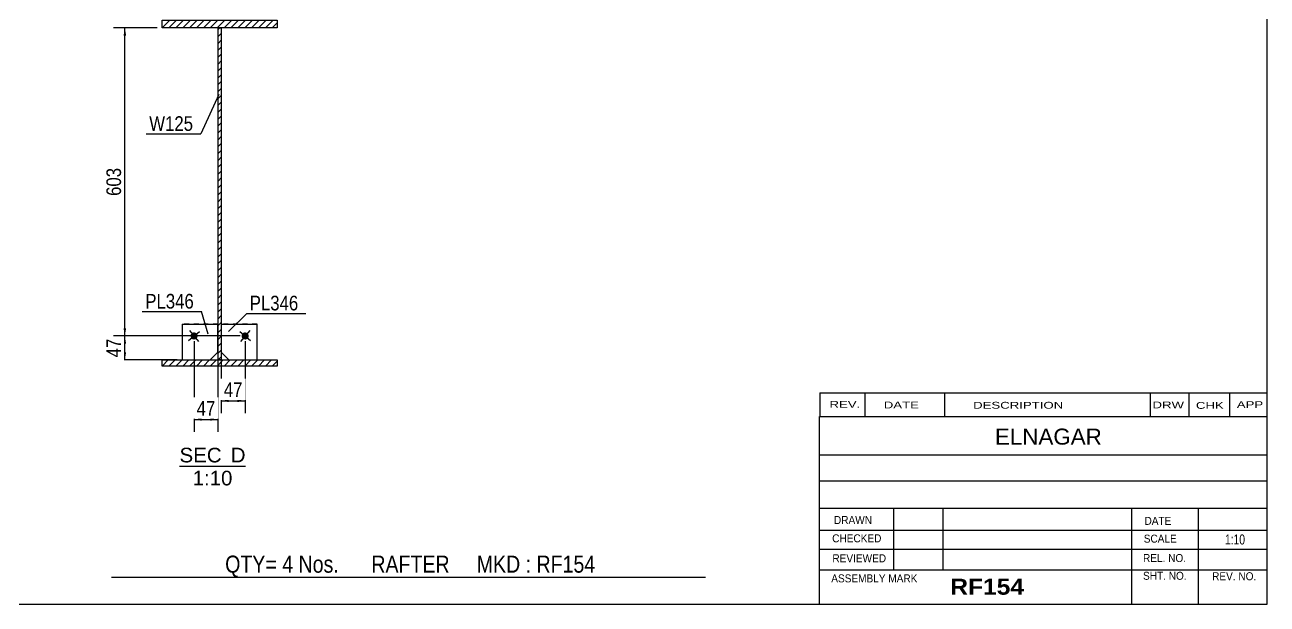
# Model space of a CAD drawing. Header units: millimetres. Extents: x -1024 to -622, y -183 to 94.
# Drawn here: x -865 to -621.9, y -183.4 to -70.1 of the extents above; entities that cross this region are included whole.
import ezdxf

# ---------------------------------------------------------------- set-up
doc = ezdxf.new("R2010")
doc.units = ezdxf.units.MM
doc.linetypes.add('DXK_LINE_DOT1', pattern=[1.8814, 0.9407, -0.9407])
doc.styles.add('Arial', font='ARIAL.TTF', dxfattribs={"height": 0.2})
doc.styles.add('Arial Bold', font='ARIALBD.TTF', dxfattribs={"height": 0.2})
doc.styles.add('Arial Narrow', font='ARIALN.TTF', dxfattribs={"height": 0.2})

# ---------------------------------------------------------------- blocks, each defined once
blk = doc.blocks.new('Unknown-624476722-1210')
at = {"color": 5, "linetype": 'Continuous'}
for p, q in [((-621.94, -183.43), (-621.94, 93.57)), ((-1021.94, -183.43), (-621.94, -183.43))]:
    blk.add_line(p, q, dxfattribs=at)
blk = doc.blocks.new('Unknown-624476722-12 - 1257')
at = {"color": 1, "linetype": 'Continuous'}
blk.add_line((-834.76, -156.44), (-821.85, -156.44), dxfattribs=at)
at = {"color": 0, "linetype": 'Continuous'}
for points in [[(-826.54, -155.69), (-826.54, -152.69), (-834.76, -152.69), (-834.76, -155.69)], [(-821.85, -155.69), (-821.85, -152.69), (-824.74, -152.69), (-824.74, -155.69)], [(-824.41, -160.19), (-824.41, -157.19), (-832.2, -157.19), (-832.2, -160.19)]]:
    blk.add_wipeout(points, dxfattribs=at)
at = {"color": 136, "linetype": 'Continuous', "style": 'Arial'}
for s, height, p in [('SEC', 2.865, (-834.76, -155.69)), ('D', 2.87, (-824.74, -155.69)), ('1:10', 2.865, (-832.2, -160.19))]:
    blk.add_text(s, height=height, dxfattribs=at).set_placement(p)
blk = doc.blocks.new('Bolt-624476722-1274 - 1257')
at = {"linetype": 'Continuous'}
blk.add_hatch(color=3, dxfattribs=at).paths.add_polyline_path([(-821.38, -131.4, -1), (-822.46, -130.5, -1)])
at = {"color": 3, "linetype": 'Continuous'}
for p, q in [((-822.99, -130.05), (-820.85, -131.85)), ((-821.02, -129.88), (-822.82, -132.02))]:
    blk.add_line(p, q, dxfattribs=at)
blk = doc.blocks.new('Bolt-624476722-1275 - 1257')
at = {"linetype": 'Continuous'}
blk.add_hatch(color=3, dxfattribs=at).paths.add_polyline_path([(-831.38, -130.5, -1), (-832.46, -131.4, -1)])
at = {"color": 3, "linetype": 'Continuous'}
for p, q in [((-832.99, -131.85), (-830.85, -130.05)), ((-832.82, -129.88), (-831.02, -132.02))]:
    blk.add_line(p, q, dxfattribs=at)
blk = doc.blocks.new('Part-624476722-1315 - 1257')
at = {"color": 2, "linetype": 'Continuous'}
for p, q in [((-834.25, -128.65), (-827.25, -128.65)), ((-834.25, -128.65), (-834.25, -135.65)), ((-827.25, -134.15), (-827.25, -128.65)), ((-828.75, -135.65), (-827.25, -134.15))]:
    blk.add_line(p, q, dxfattribs=at)
at = {"color": 7, "linetype": 'DXK_LINE_DOT1'}
for p, q in [((-827.25, -128.65), (-834.25, -128.65)), ((-834.25, -135.65), (-828.75, -135.65))]:
    blk.add_line(p, q, dxfattribs=at)
blk = doc.blocks.new('Part-624476722-1320 - 1257')
at = {"color": 2, "linetype": 'Continuous'}
for p, q in [((-826.59, -128.65), (-819.59, -128.65)), ((-826.59, -128.65), (-826.59, -134.15)), ((-819.59, -135.65), (-819.59, -128.65)), ((-826.59, -134.15), (-825.09, -135.65))]:
    blk.add_line(p, q, dxfattribs=at)
at = {"color": 7, "linetype": 'DXK_LINE_DOT1'}
for p, q in [((-819.59, -128.65), (-826.59, -128.65)), ((-825.09, -135.65), (-819.59, -135.65))]:
    blk.add_line(p, q, dxfattribs=at)
blk = doc.blocks.new('Part-624476722-1364 - 1257')
at = {"linetype": 'Continuous'}
h = blk.add_hatch(dxfattribs=at)
h.set_pattern_fill('', scale=0.3, style=0, pattern_type=0)
h.set_pattern_definition([(45, (-838.1694, -136.8494), (-0.67352, 0.67352), [])])
h.paths.add_polyline_path([(-838.17, -135.65), (-838.17, -136.85), (-815.67, -136.85), (-815.67, -135.65)])
at = {"color": 2, "linetype": 'Continuous'}
for p, q in [((-838.17, -136.85), (-838.17, -135.65)), ((-838.17, -135.65), (-815.67, -135.65)), ((-815.67, -135.65), (-815.67, -136.85)), ((-815.67, -136.85), (-838.17, -136.85))]:
    blk.add_line(p, q, dxfattribs=at)
blk = doc.blocks.new('Part-624476722-1387 - 1257')
at = {"linetype": 'Continuous'}
h = blk.add_hatch(dxfattribs=at)
h.set_pattern_fill('', scale=0.3, style=0, pattern_type=0)
h.set_pattern_definition([(45, (-827.2194, -135.6494), (-0.673519, 0.673519), [])])
h.paths.add_polyline_path([(-827.22, -70.65), (-827.22, -135.65), (-826.62, -135.65), (-826.62, -70.65)])
at = {"color": 2, "linetype": 'Continuous'}
for p, q in [((-827.22, -135.65), (-827.22, -70.65)), ((-827.22, -70.65), (-826.62, -70.65)), ((-826.62, -70.65), (-826.62, -135.65)), ((-826.62, -135.65), (-827.22, -135.65))]:
    blk.add_line(p, q, dxfattribs=at)
blk = doc.blocks.new('Part-624476722-1410 - 1257')
at = {"linetype": 'Continuous'}
h = blk.add_hatch(dxfattribs=at)
h.set_pattern_fill('', scale=0.3, style=0, pattern_type=0)
h.set_pattern_definition([(45, (-838.1694, -70.6488), (-0.67352, 0.67352), [])])
h.paths.add_polyline_path([(-838.17, -69.15), (-838.17, -70.65), (-815.67, -70.65), (-815.67, -69.15)])
at = {"color": 2, "linetype": 'Continuous'}
for p, q in [((-838.17, -70.65), (-838.17, -69.15)), ((-838.17, -69.15), (-815.67, -69.15)), ((-815.67, -69.15), (-815.67, -70.65)), ((-815.67, -70.65), (-838.17, -70.65))]:
    blk.add_line(p, q, dxfattribs=at)
blk = doc.blocks.new('StraightDimension-624476722-1440 - 1257')
at = {"linetype": 'Continuous'}
for points in [[(-845.71, -132.45), (-845.46, -130.95), (-845.21, -132.45)], [(-845.21, -134.15), (-845.46, -135.65), (-845.71, -134.15)]]:
    blk.add_hatch(color=7, dxfattribs=at).paths.add_polyline_path(points)
at = {"color": 7, "linetype": 'Continuous'}
for p, q in [((-822.92, -130.95), (-847.71, -130.95)), ((-845.46, -135.65), (-845.46, -130.95)), ((-835.25, -135.65), (-847.71, -135.65))]:
    blk.add_line(p, q, dxfattribs=at)
at = {"color": 0}
blk.add_wipeout([(-845.61, -130.87), (-849.81, -130.87), (-849.81, -135.73), (-845.61, -135.73)], dxfattribs=at)
at = {"color": 3, "style": 'Arial Narrow'}
blk.add_text('47', height=2.863, rotation=90.0002, dxfattribs=at).set_placement((-846.21, -135.13))
blk = doc.blocks.new('StraightDimension-624476722-1416 - 1257')
at = {"linetype": 'Continuous'}
for points in [[(-845.71, -72.15), (-845.46, -70.65), (-845.21, -72.15)], [(-845.21, -129.45), (-845.46, -130.95), (-845.71, -129.45)]]:
    blk.add_hatch(color=7, dxfattribs=at).paths.add_polyline_path(points)
at = {"color": 7, "linetype": 'Continuous'}
for p, q in [((-839.17, -70.65), (-847.71, -70.65)), ((-845.46, -130.95), (-845.46, -70.65)), ((-822.92, -130.95), (-847.71, -130.95))]:
    blk.add_line(p, q, dxfattribs=at)
at = {"color": 0}
blk.add_wipeout([(-845.61, -97.46), (-849.81, -97.46), (-849.81, -104.14), (-845.61, -104.14)], dxfattribs=at)
at = {"color": 3, "style": 'Arial Narrow'}
blk.add_text('603', height=2.863, rotation=90.0002, dxfattribs=at).set_placement((-846.21, -103.54))
blk = doc.blocks.new('StraightDimension-624476722-1496 - 1257')
at = {"linetype": 'Continuous'}
for points in [[(-825.12, -143.89), (-826.62, -143.64), (-825.12, -143.39)], [(-823.42, -143.39), (-821.92, -143.64), (-823.42, -143.89)]]:
    blk.add_hatch(color=7, dxfattribs=at).paths.add_polyline_path(points)
at = {"color": 7, "linetype": 'Continuous'}
for p, q in [((-826.62, -132.88), (-826.62, -146.04)), ((-821.92, -131.95), (-821.92, -146.04)), ((-826.62, -143.64), (-821.92, -143.64))]:
    blk.add_line(p, q, dxfattribs=at)
at = {"color": 0}
blk.add_wipeout([(-821.84, -143.49), (-821.84, -139.29), (-826.7, -139.29), (-826.7, -143.49)], dxfattribs=at)
at = {"color": 3, "style": 'Arial Narrow'}
blk.add_text('47', height=2.863, dxfattribs=at).set_placement((-826.1, -142.89))
blk = doc.blocks.new('StraightDimension-624476722-1513 - 1257')
at = {"linetype": 'Continuous'}
for points in [[(-830.42, -147.54), (-831.92, -147.29), (-830.42, -147.04)], [(-828.75, -147.04), (-827.25, -147.29), (-828.75, -147.54)]]:
    blk.add_hatch(color=7, dxfattribs=at).paths.add_polyline_path(points)
at = {"color": 7, "linetype": 'Continuous'}
for p, q in [((-831.92, -131.95), (-831.92, -149.69)), ((-827.25, -133.15), (-827.25, -149.69)), ((-831.92, -147.29), (-827.25, -147.29))]:
    blk.add_line(p, q, dxfattribs=at)
at = {"color": 0}
blk.add_wipeout([(-827.16, -147.14), (-827.16, -142.94), (-832.01, -142.94), (-832.01, -147.14)], dxfattribs=at)
at = {"color": 3, "style": 'Arial Narrow'}
blk.add_text('47', height=2.863, dxfattribs=at).set_placement((-831.41, -146.54))
blk = doc.blocks.new('CBS_CALLOFF-624476722-7348')
at = {"color": 7, "linetype": 'Continuous'}
blk.add_line((-848.06, -178.16), (-731.83, -178.18), dxfattribs=at)
at = {"color": 3, "linetype": 'Continuous', "style": 'Arial Narrow'}
blk.add_text('QTY= 4 Nos.      RAFTER     MKD : RF154', height=3.3405, dxfattribs=at).set_placement((-825.83, -177.27))
blk = doc.blocks.new('CBS_NAME_BLOG-624476722-7349')
at = {"color": 7, "linetype": 'Continuous'}
for p, q in [((-709.53, -146.68), (-622.01, -146.68)), ((-709.53, -183.39), (-709.53, -146.68)), ((-709.53, -154.22), (-622.01, -154.22)), ((-709.46, -159.27), (-621.94, -159.27)), ((-709.53, -164.64), (-622.01, -164.64)), ((-695.01, -176.75), (-695.01, -164.65)), ((-685.32, -176.72), (-685.32, -164.66)), ((-648.41, -183.39), (-648.41, -164.66)), ((-635.36, -183.39), (-635.36, -164.65)), ((-709.52, -168.94), (-621.94, -168.92)), ((-709.53, -172.69), (-622.01, -172.69)), ((-709.53, -176.73), (-622.01, -176.73)), ((-709.53, -183.43), (-621.94, -183.43))]:
    blk.add_line(p, q, dxfattribs=at)
at = {"color": 3, "linetype": 'Continuous', "style": 'Arial'}
blk.add_text('ELNAGAR', height=3.133, dxfattribs=at).set_placement((-675.21, -152.21))
at = {"color": 3, "linetype": 'Continuous'}
for s, height, style, width, p in [('DRAWN', 1.566, 'Arial', 0.9, (-706.7, -167.75)), ('DATE', 1.566, 'Arial', 0.9, (-645.94, -167.91)), ('CHECKED', 1.566, 'Arial', 0.9, (-707.05, -171.33)), ('SCALE', 1.566, 'Arial', 0.9, (-646.09, -171.39)), ('1:10', 1.957, 'Arial Narrow', 0.9, (-630.2, -171.75)), ('REVIEWED', 1.566, 'Arial', 0.9, (-707.01, -175.24)), ('REL. NO.', 1.566, 'Arial', 0.9, (-646.23, -175.19)), ('SHT. NO.', 1.566, 'Arial', 0.9, (-646.23, -178.66)), ('REV. NO.', 1.566, 'Arial', 0.9, (-632.71, -178.75)), ('ASSEMBLY MARK', 1.5663, 'Arial', 0.9, (-707.23, -179.17)), ('RF154', 3.131, 'Arial Bold', 1.1, (-683.95, -181.58))]:
    blk.add_text(s, height=height, dxfattribs=dict(at, style=style, width=width)).set_placement(p)
blk = doc.blocks.new('CBS_REVISION-624476722-7350')
at = {"color": 7, "linetype": 'Continuous'}
for p, q in [((-709.45, -142.05), (-621.95, -142.05)), ((-709.45, -142.05), (-709.45, -146.68)), ((-700.65, -142.05), (-700.65, -146.68)), ((-685.06, -142.05), (-685.06, -146.62)), ((-644.8, -142.05), (-644.8, -146.68)), ((-637.26, -142.05), (-637.26, -146.68)), ((-629.31, -142.05), (-629.31, -146.68)), ((-709.45, -146.68), (-621.95, -146.68))]:
    blk.add_line(p, q, dxfattribs=at)
at = {"color": 7, "style": 'Arial Narrow', "width": 1.7}
for s, height, p in [('REV.', 1.326, (-707.58, -145)), ('DATE', 1.326, (-696.96, -145.12)), ('DESCRIPTION', 1.3257, (-679.48, -145.17)), ('DRW', 1.326, (-644.37, -145.11)), ('CHK', 1.326, (-635.88, -145.2)), ('APP', 1.326, (-627.88, -145.05))]:
    blk.add_text(s, height=height, dxfattribs=at).set_placement(p)
blk = doc.blocks.new('Mark-624476722-1316 - 1257')
at = {"color": 0}
blk.add_wipeout([(-811.52, -125.94), (-811.52, -122.94), (-821.02, -122.94), (-821.02, -125.94)], dxfattribs=at)
blk.add_wipeout([(-811.52, -125.94), (-811.52, -122.94), (-821.02, -122.94), (-821.02, -125.94)], dxfattribs=at)
at = {"color": 7, "linetype": 'Continuous'}
for p, q in [((-825.16, -130.08), (-821.62, -126.54)), ((-821.62, -126.54), (-810.02, -126.54))]:
    blk.add_line(p, q, dxfattribs=at)
at = {"color": 3, "style": 'Arial Narrow'}
blk.add_text('PL346', height=2.863, dxfattribs=at).set_placement((-821.02, -125.94))
blk = doc.blocks.new('Mark-624476722-1310 - 1257')
at = {"color": 7, "linetype": 'Continuous'}
blk.add_line((-829.19, -130.59), (-830.46, -126.18), dxfattribs=at)
at = {"color": 0}
blk.add_wipeout([(-831.96, -125.58), (-831.96, -122.58), (-841.46, -122.58), (-841.46, -125.58)], dxfattribs=at)
blk.add_wipeout([(-831.96, -125.58), (-831.96, -122.58), (-841.46, -122.58), (-841.46, -125.58)], dxfattribs=at)
at = {"color": 7, "linetype": 'Continuous'}
blk.add_line((-842.06, -126.18), (-830.46, -126.18), dxfattribs=at)
at = {"color": 3, "style": 'Arial Narrow'}
blk.add_text('PL346', height=2.863, dxfattribs=at).set_placement((-841.46, -125.58))
blk = doc.blocks.new('Mark-624476722-1383 - 1257')
at = {"color": 7, "linetype": 'Continuous'}
blk.add_line((-827.07, -83.68), (-830.61, -91.41), dxfattribs=at)
at = {"color": 0}
blk.add_wipeout([(-832.11, -90.81), (-832.11, -87.81), (-840.69, -87.81), (-840.69, -90.81)], dxfattribs=at)
blk.add_wipeout([(-832.11, -90.81), (-832.11, -87.81), (-840.69, -87.81), (-840.69, -90.81)], dxfattribs=at)
at = {"color": 7, "linetype": 'Continuous'}
blk.add_line((-841.29, -91.41), (-830.61, -91.41), dxfattribs=at)
at = {"color": 3, "style": 'Arial Narrow'}
blk.add_text('W125', height=2.863, dxfattribs=at).set_placement((-840.69, -90.81))

msp = doc.modelspace()

# ---------------------------------------------------------------- block references
for name in ['Unknown-624476722-1210', 'Part-624476722-1410 - 1257', 'Part-624476722-1387 - 1257', 'Part-624476722-1315 - 1257', 'Part-624476722-1320 - 1257', 'Bolt-624476722-1275 - 1257', 'Bolt-624476722-1274 - 1257', 'Part-624476722-1364 - 1257', 'CBS_REVISION-624476722-7350', 'CBS_NAME_BLOG-624476722-7349', 'CBS_CALLOFF-624476722-7348']:
    msp.add_blockref(name, (0, 0))

# ---------------------------------------------------------------- next in the draw order: block references
for name in ['StraightDimension-624476722-1440 - 1257', 'Unknown-624476722-12 - 1257']:
    msp.add_blockref(name, (0, 0))

# ---------------------------------------------------------------- next in the draw order: block references
msp.add_blockref('StraightDimension-624476722-1416 - 1257', (0, 0))

# ---------------------------------------------------------------- next in the draw order: block references
for name in ['Mark-624476722-1383 - 1257', 'Mark-624476722-1310 - 1257', 'Mark-624476722-1316 - 1257', 'StraightDimension-624476722-1496 - 1257']:
    msp.add_blockref(name, (0, 0))

# ---------------------------------------------------------------- next in the draw order: block references
msp.add_blockref('StraightDimension-624476722-1513 - 1257', (0, 0))

doc.saveas('drawing.dxf')
